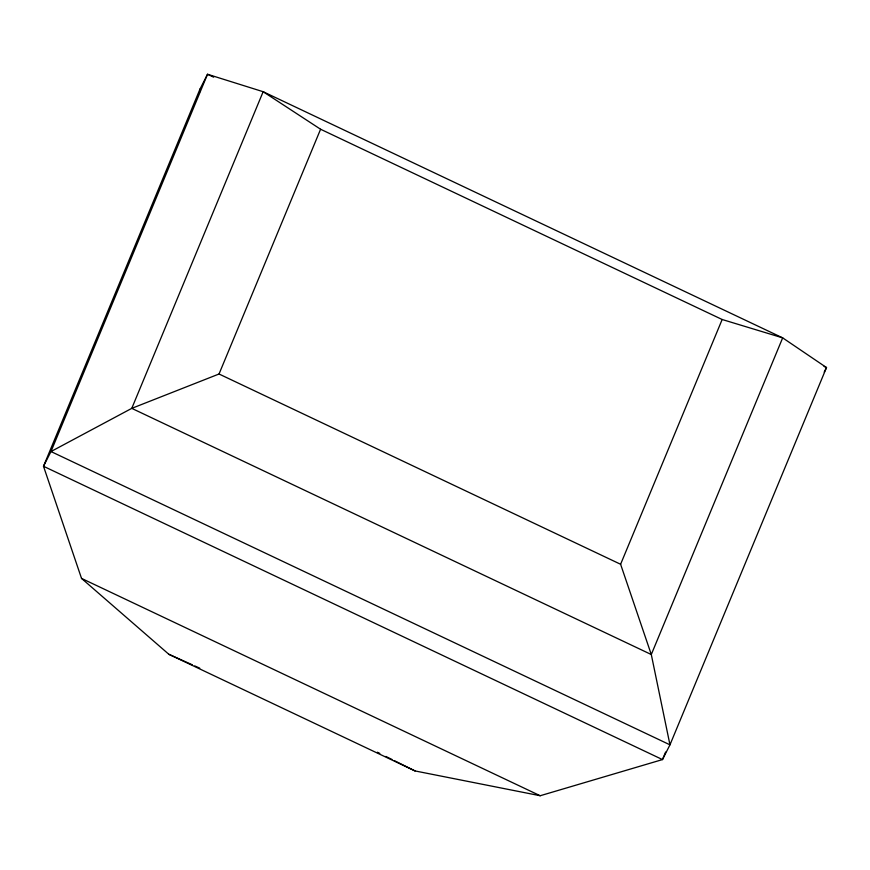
<?xml version="1.0" encoding="UTF-8"?>
<svg xmlns="http://www.w3.org/2000/svg" width="870" height="870" viewBox="0 0 870 870"><rect width="100%" height="100%" fill="white"/><g stroke="black" fill="none" stroke-linecap="round" stroke-linejoin="round"><path stroke-width="1.3" d="M200.002 91.709L200.035 89.001L207.517 74.265L263.153 91.709L782.674 337.864L826.5 367.553L669.965 744.829L662.483 759.575L540.194 795.735L415.012 770.929L168.834 654.283L81.53 578.409L43.5 466.276L200.035 89.001M213.661 77.169L207.517 74.265L50.982 451.541L669.965 744.829L651.293 654.523L131.772 408.356L219.033 374.002L320.584 129.238L263.153 91.709L131.772 408.356L50.982 451.541L43.5 466.276L662.483 759.575L665.604 752.05M620.604 564.271L722.165 319.507L782.674 337.864L651.293 654.523L620.604 564.271L219.033 374.002M824.194 372.088L826.5 367.553L824.042 366.39M168.834 654.283L192.335 664.821M194.804 665.931L199.752 668.16M320.584 129.238L722.165 319.507M81.53 578.409L540.194 795.735M377.373 752.213L379.809 753.42M385.878 756.443L391.946 759.456M394.371 760.663L415.012 770.929"/></g></svg>
